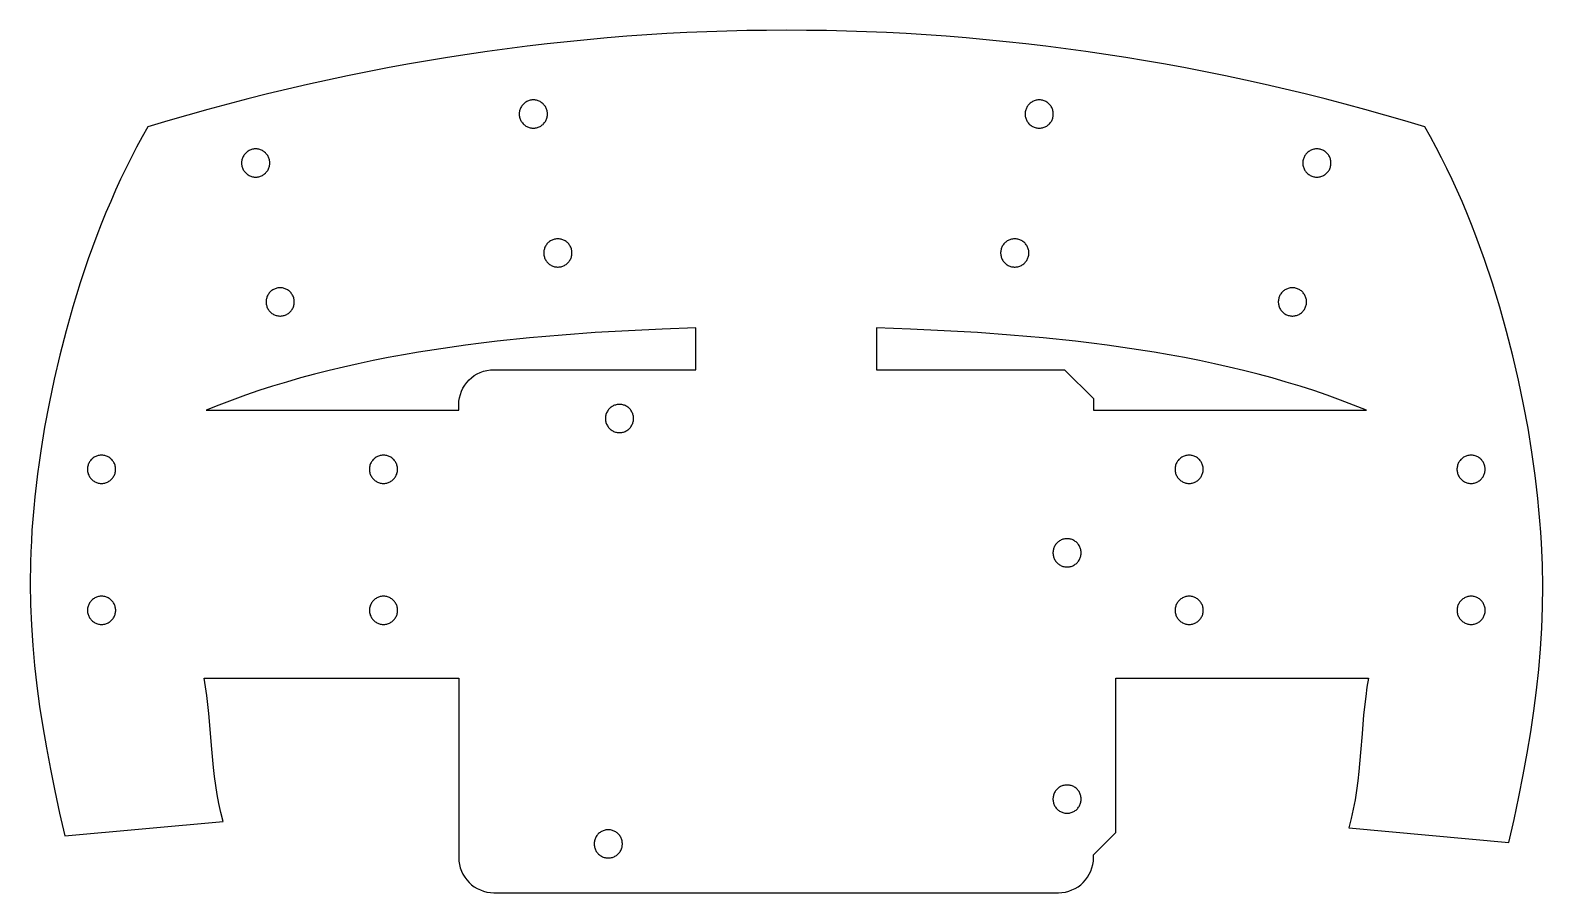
# Model space of a CAD drawing. Header units: millimetres. Extents: x 0 to 172, y 0 to 98.
import ezdxf

# ---------------------------------------------------------------- set-up
doc = ezdxf.new("R2010")
doc.units = ezdxf.units.MM

msp = doc.modelspace()

# ---------------------------------------------------------------- linework, layer by layer
at = {"layer": 'CUT'}
for points in [[(3.9228, 6.4522), (21.9122, 8.0903), (21.6491, 9.1063), (21.4219, 10.125), (21.2281, 11.1462), (21.0643, 12.1694), (20.9264, 13.1942), (20.8096, 14.2199), (20.6196, 16.2712), (20.2744, 20.3512), (20.047, 22.3671), (19.9072, 23.3667), (19.7473, 24.3601), (48.6344, 24.3601), (48.6344, 3.9886), (48.6547, 3.5894), (48.7145, 3.1968), (48.812, 2.8141), (48.9454, 2.4448), (49.1128, 2.0923), (49.3125, 1.7599), (49.5428, 1.4509), (49.8028, 1.1666), (50.0898, 0.9086), (50.4012, 0.6789), (50.734, 0.4793), (51.0855, 0.3118), (51.453, 0.1782), (51.8335, 0.0805), (52.2245, 0.0204), (52.623, 0), (116.6704, 0.0001), (116.6865, 0.0001), (117.0857, 0.0204), (117.4784, 0.0802), (117.861, 0.1777), (118.2303, 0.3111), (118.5829, 0.4785), (118.9152, 0.6782), (119.2242, 0.9085), (119.5086, 1.1685), (119.7666, 1.4555), (119.9963, 1.7668), (120.1958, 2.0997), (120.3633, 2.4512), (120.4969, 2.8186), (120.5947, 3.1992), (120.6547, 3.5902), (120.6751, 3.9887), (120.6751, 4.2996), (123.2173, 6.8417), (123.2173, 24.3601), (151.8803, 24.3601), (151.7134, 23.3216), (151.5682, 22.2766), (151.3338, 20.1688), (151.151, 18.042), (150.9838, 15.9027), (150.791, 13.7578), (150.6716, 12.6853), (150.5297, 11.6137), (150.3604, 10.5438), (150.1593, 9.4761), (149.9226, 8.411), (149.6479, 7.3489), (167.8099, 5.6951), (168.4025, 8.3174), (168.9493, 10.8799), (169.4498, 13.3864), (169.9031, 15.8428), (170.3082, 18.2566), (170.6638, 20.6368), (170.9684, 22.9931), (171.2202, 25.3359), (171.4173, 27.6759), (171.5579, 30.0233), (171.6398, 32.3883), (171.6612, 34.78), (171.6202, 37.2063), (171.515, 39.6735), (171.4379, 40.9239), (171.3443, 42.1859), (171.234, 43.4598), (171.1069, 44.7455), (170.963, 46.043), (170.8022, 47.3518), (170.4297, 50.0019), (169.9894, 52.6904), (169.4816, 55.4104), (168.9067, 58.1532), (168.2649, 60.9093), (167.5569, 63.6683), (166.7832, 66.4193), (165.9441, 69.1511), (165.0401, 71.8527), (164.0716, 74.5133), (163.5633, 75.8251), (163.0389, 77.1231), (162.4985, 78.406), (161.9421, 79.673), (161.3698, 80.9232), (160.7814, 82.1556), (160.1771, 83.3698), (159.5568, 84.565), (158.9206, 85.741), (158.2684, 86.8974), (156.0062, 87.5712), (153.7439, 88.2237), (151.4816, 88.8547), (149.2192, 89.4643), (146.9568, 90.0526), (144.6942, 90.6194), (142.4316, 91.1649), (140.1689, 91.689), (137.9062, 92.1916), (135.6434, 92.6729), (133.3805, 93.1328), (131.1175, 93.5713), (128.8545, 93.9885), (126.5914, 94.3842), (124.3282, 94.7585), (122.065, 95.1115), (119.8017, 95.443), (117.5383, 95.7532), (115.2748, 96.042), (113.0113, 96.3094), (110.7477, 96.5554), (108.4841, 96.78), (106.2203, 96.9832), (103.9565, 97.165), (101.6927, 97.3254), (99.4287, 97.4645), (97.1647, 97.5821), (94.9006, 97.6784), (92.6365, 97.7532), (90.3722, 97.8067), (88.1079, 97.8388), (85.8436, 97.8495), (83.5791, 97.8388), (81.3146, 97.8067), (79.0501, 97.7532), (76.7854, 97.6784), (74.5207, 97.5821), (72.2559, 97.4645), (69.9911, 97.3254), (67.7261, 97.165), (65.4612, 96.9832), (63.1961, 96.78), (60.931, 96.5554), (58.6657, 96.3094), (56.4005, 96.042), (54.1351, 95.7532), (51.8697, 95.443), (49.6042, 95.1115), (47.3387, 94.7585), (45.073, 94.3842), (42.8073, 93.9885), (40.5416, 93.5713), (38.2757, 93.1328), (36.0098, 92.6729), (33.7439, 92.1916), (31.4778, 91.689), (29.2117, 91.1649), (26.9455, 90.6194), (24.6792, 90.0526), (22.4129, 89.4643), (20.1465, 88.8547), (17.88, 88.2237), (15.6135, 87.5712), (13.3469, 86.8974), (12.6975, 85.7462), (12.0637, 84.5753), (11.4455, 83.3848), (10.8427, 82.1754), (10.2556, 80.9474), (9.6841, 79.7017), (9.1282, 78.4389), (8.5879, 77.1601), (8.0634, 75.8662), (7.5547, 74.5583), (6.5848, 71.9055), (5.6788, 69.2119), (4.8374, 66.4883), (4.0613, 63.7461), (3.3512, 60.9968), (2.7081, 58.2514), (2.1326, 55.5208), (1.6254, 52.8147), (1.1871, 50.1419), (0.9939, 48.8203), (0.8181, 47.5096), (0.6596, 46.2105), (0.5184, 44.9234), (0.3945, 43.6487), (0.2878, 42.3864), (0.1982, 41.1366), (0.1255, 39.8992), (0.0695, 38.6737), (0.0301, 37.4597), (0, 35.0638), (0.0332, 32.7049), (0.1275, 30.3749), (0.2803, 28.0644), (0.4893, 25.763), (0.7519, 23.4601), (1.066, 21.1447), (1.4291, 18.806), (1.8395, 16.4341), (2.2953, 14.0197), (2.795, 11.5549), (3.3378, 9.0338)], [(58.7006, 88.2925), (58.7006, 88.3973), (58.6938, 88.5018), (58.6801, 88.6057), (58.6597, 88.7084), (58.6326, 88.8096), (58.5989, 88.9088), (58.5588, 89.0056), (58.5125, 89.0995), (58.4601, 89.1902), (58.4019, 89.2773), (58.3381, 89.3605), (58.269, 89.4392), (58.195, 89.5133), (58.1162, 89.5824), (58.0331, 89.6461), (57.946, 89.7043), (57.8553, 89.7567), (57.7613, 89.803), (57.6645, 89.8431), (57.5653, 89.8768), (57.4642, 89.9039), (57.3614, 89.9244), (57.2576, 89.938), (57.153, 89.9449), (57.0483, 89.9449), (56.9437, 89.938), (56.8399, 89.9244), (56.7371, 89.9039), (56.6359, 89.8768), (56.5367, 89.8431), (56.44, 89.803), (56.346, 89.7567), (56.2553, 89.7043), (56.1682, 89.6461), (56.0851, 89.5824), (56.0063, 89.5133), (55.9322, 89.4392), (55.8632, 89.3605), (55.7994, 89.2773), (55.7412, 89.1902), (55.6888, 89.0995), (55.6425, 89.0056), (55.6024, 88.9088), (55.5687, 88.8096), (55.5416, 88.7084), (55.5212, 88.6057), (55.5075, 88.5018), (55.5006, 88.3973), (55.5006, 88.2925), (55.5075, 88.188), (55.5212, 88.0841), (55.5416, 87.9814), (55.5687, 87.8802), (55.6024, 87.781), (55.6425, 87.6842), (55.6888, 87.5902), (55.7412, 87.4995), (55.7994, 87.4124), (55.8632, 87.3293), (55.9322, 87.2505), (56.0063, 87.1765), (56.0851, 87.1074), (56.1682, 87.0436), (56.2553, 86.9854), (56.346, 86.9331), (56.44, 86.8867), (56.5367, 86.8466), (56.6359, 86.813), (56.7371, 86.7858), (56.8399, 86.7654), (56.9437, 86.7517), (57.0483, 86.7449), (57.153, 86.7449), (57.2576, 86.7517), (57.3614, 86.7654), (57.4642, 86.7858), (57.5653, 86.813), (57.6645, 86.8466), (57.7613, 86.8867), (57.8553, 86.9331), (57.946, 86.9854), (58.0331, 87.0436), (58.1162, 87.1074), (58.195, 87.1765), (58.269, 87.2505), (58.3381, 87.3293), (58.4019, 87.4124), (58.4601, 87.4995), (58.5125, 87.5902), (58.5588, 87.6842), (58.5989, 87.781), (58.6326, 87.8802), (58.6597, 87.9814), (58.6801, 88.0841), (58.6938, 88.188)], [(116.1147, 88.2925), (116.1147, 88.3973), (116.1078, 88.5018), (116.0941, 88.6057), (116.0737, 88.7084), (116.0466, 88.8096), (116.0129, 88.9088), (115.9728, 89.0056), (115.9265, 89.0995), (115.8741, 89.1902), (115.8159, 89.2773), (115.7521, 89.3605), (115.6831, 89.4392), (115.609, 89.5133), (115.5302, 89.5824), (115.4471, 89.6461), (115.36, 89.7043), (115.2693, 89.7567), (115.1753, 89.803), (115.0786, 89.8431), (114.9794, 89.8768), (114.8782, 89.9039), (114.7754, 89.9244), (114.6716, 89.938), (114.567, 89.9449), (114.4623, 89.9449), (114.3577, 89.938), (114.2539, 89.9244), (114.1511, 89.9039), (114.0499, 89.8768), (113.9507, 89.8431), (113.854, 89.803), (113.76, 89.7567), (113.6693, 89.7043), (113.5822, 89.6461), (113.4991, 89.5824), (113.4203, 89.5133), (113.3462, 89.4392), (113.2772, 89.3605), (113.2134, 89.2773), (113.1552, 89.1902), (113.1028, 89.0995), (113.0565, 89.0056), (113.0164, 88.9088), (112.9827, 88.8096), (112.9556, 88.7084), (112.9352, 88.6057), (112.9215, 88.5018), (112.9147, 88.3973), (112.9147, 88.2925), (112.9215, 88.188), (112.9352, 88.0841), (112.9556, 87.9814), (112.9827, 87.8802), (113.0164, 87.781), (113.0565, 87.6842), (113.1028, 87.5902), (113.1552, 87.4995), (113.2134, 87.4124), (113.2772, 87.3293), (113.3462, 87.2505), (113.4203, 87.1765), (113.4991, 87.1074), (113.5822, 87.0436), (113.6693, 86.9854), (113.76, 86.9331), (113.854, 86.8867), (113.9507, 86.8466), (114.0499, 86.813), (114.1511, 86.7858), (114.2539, 86.7654), (114.3577, 86.7517), (114.4623, 86.7449), (114.567, 86.7449), (114.6716, 86.7517), (114.7754, 86.7654), (114.8782, 86.7858), (114.9794, 86.813), (115.0786, 86.8466), (115.1753, 86.8867), (115.2693, 86.9331), (115.36, 86.9854), (115.4471, 87.0436), (115.5302, 87.1074), (115.609, 87.1765), (115.6831, 87.2505), (115.7521, 87.3293), (115.8159, 87.4124), (115.8741, 87.4995), (115.9265, 87.5902), (115.9728, 87.6842), (116.0129, 87.781), (116.0466, 87.8802), (116.0737, 87.9814), (116.0941, 88.0841), (116.1078, 88.188)], [(27.1868, 82.7358), (27.1868, 82.8405), (27.1799, 82.9451), (27.1663, 83.0489), (27.1458, 83.1517), (27.1187, 83.2528), (27.085, 83.352), (27.045, 83.4488), (26.9986, 83.5428), (26.9462, 83.6335), (26.888, 83.7206), (26.8243, 83.8037), (26.7552, 83.8825), (26.6811, 83.9566), (26.6024, 84.0256), (26.5193, 84.0894), (26.4322, 84.1476), (26.3414, 84.2), (26.2475, 84.2463), (26.1507, 84.2864), (26.0515, 84.3201), (25.9503, 84.3472), (25.8476, 84.3676), (25.7437, 84.3813), (25.6392, 84.3881), (25.5344, 84.3881), (25.4299, 84.3813), (25.326, 84.3676), (25.2233, 84.3472), (25.1221, 84.3201), (25.0229, 84.2864), (24.9261, 84.2463), (24.8322, 84.2), (24.7414, 84.1476), (24.6543, 84.0894), (24.5712, 84.0256), (24.4925, 83.9566), (24.4184, 83.8825), (24.3493, 83.8037), (24.2855, 83.7206), (24.2273, 83.6335), (24.175, 83.5428), (24.1286, 83.4488), (24.0885, 83.352), (24.0549, 83.2528), (24.0278, 83.1517), (24.0073, 83.0489), (23.9936, 82.9451), (23.9868, 82.8405), (23.9868, 82.7358), (23.9936, 82.6312), (24.0073, 82.5274), (24.0278, 82.4246), (24.0549, 82.3234), (24.0885, 82.2242), (24.1286, 82.1275), (24.175, 82.0335), (24.2273, 81.9428), (24.2855, 81.8557), (24.3493, 81.7726), (24.4184, 81.6938), (24.4925, 81.6197), (24.5712, 81.5507), (24.6543, 81.4869), (24.7414, 81.4287), (24.8322, 81.3763), (24.9261, 81.33), (25.0229, 81.2899), (25.1221, 81.2562), (25.2233, 81.2291), (25.326, 81.2087), (25.4299, 81.195), (25.5344, 81.1881), (25.6392, 81.1881), (25.7437, 81.195), (25.8476, 81.2087), (25.9503, 81.2291), (26.0515, 81.2562), (26.1507, 81.2899), (26.2475, 81.33), (26.3414, 81.3763), (26.4322, 81.4287), (26.5193, 81.4869), (26.6024, 81.5507), (26.6811, 81.6197), (26.7552, 81.6938), (26.8243, 81.7726), (26.888, 81.8557), (26.9462, 81.9428), (26.9986, 82.0335), (27.045, 82.1275), (27.085, 82.2242), (27.1187, 82.3234), (27.1458, 82.4246), (27.1663, 82.5274), (27.1799, 82.6312)], [(147.6285, 82.7358), (147.6285, 82.8405), (147.6217, 82.9451), (147.608, 83.0489), (147.5875, 83.1517), (147.5604, 83.2528), (147.5268, 83.352), (147.4867, 83.4488), (147.4403, 83.5428), (147.388, 83.6335), (147.3298, 83.7206), (147.266, 83.8037), (147.1969, 83.8825), (147.1228, 83.9566), (147.0441, 84.0256), (146.961, 84.0894), (146.8739, 84.1476), (146.7831, 84.2), (146.6892, 84.2463), (146.5924, 84.2864), (146.4932, 84.3201), (146.392, 84.3472), (146.2893, 84.3676), (146.1854, 84.3813), (146.0809, 84.3881), (145.9761, 84.3881), (145.8716, 84.3813), (145.7677, 84.3676), (145.665, 84.3472), (145.5638, 84.3201), (145.4646, 84.2864), (145.3678, 84.2463), (145.2739, 84.2), (145.1831, 84.1476), (145.096, 84.0894), (145.0129, 84.0256), (144.9342, 83.9566), (144.8601, 83.8825), (144.791, 83.8037), (144.7273, 83.7206), (144.6691, 83.6335), (144.6167, 83.5428), (144.5703, 83.4488), (144.5302, 83.352), (144.4966, 83.2528), (144.4695, 83.1517), (144.449, 83.0489), (144.4354, 82.9451), (144.4285, 82.8405), (144.4285, 82.7358), (144.4354, 82.6312), (144.449, 82.5274), (144.4695, 82.4246), (144.4966, 82.3234), (144.5302, 82.2242), (144.5703, 82.1275), (144.6167, 82.0335), (144.6691, 81.9428), (144.7273, 81.8557), (144.791, 81.7726), (144.8601, 81.6938), (144.9342, 81.6197), (145.0129, 81.5507), (145.096, 81.4869), (145.1831, 81.4287), (145.2739, 81.3763), (145.3678, 81.33), (145.4646, 81.2899), (145.5638, 81.2562), (145.665, 81.2291), (145.7677, 81.2087), (145.8716, 81.195), (145.9761, 81.1881), (146.0809, 81.1881), (146.1854, 81.195), (146.2893, 81.2087), (146.392, 81.2291), (146.4932, 81.2562), (146.5924, 81.2899), (146.6892, 81.33), (146.7831, 81.3763), (146.8739, 81.4287), (146.961, 81.4869), (147.0441, 81.5507), (147.1228, 81.6197), (147.1969, 81.6938), (147.266, 81.7726), (147.3298, 81.8557), (147.388, 81.9428), (147.4403, 82.0335), (147.4867, 82.1275), (147.5268, 82.2242), (147.5604, 82.3234), (147.5875, 82.4246), (147.608, 82.5274), (147.6217, 82.6312)], [(61.479, 72.5356), (61.479, 72.6403), (61.4722, 72.7449), (61.4585, 72.8487), (61.438, 72.9515), (61.4109, 73.0527), (61.3773, 73.1519), (61.3372, 73.2486), (61.2908, 73.3426), (61.2385, 73.4333), (61.1803, 73.5204), (61.1165, 73.6035), (61.0474, 73.6823), (60.9733, 73.7564), (60.8946, 73.8254), (60.8115, 73.8892), (60.7244, 73.9474), (60.6336, 73.9998), (60.5397, 74.0461), (60.4429, 74.0862), (60.3437, 74.1199), (60.2425, 74.147), (60.1398, 74.1674), (60.0359, 74.1811), (59.9314, 74.188), (59.8266, 74.188), (59.7221, 74.1811), (59.6182, 74.1674), (59.5155, 74.147), (59.4143, 74.1199), (59.3151, 74.0862), (59.2183, 74.0461), (59.1244, 73.9998), (59.0336, 73.9474), (58.9465, 73.8892), (58.8634, 73.8254), (58.7847, 73.7564), (58.7106, 73.6823), (58.6415, 73.6035), (58.5778, 73.5204), (58.5196, 73.4333), (58.4672, 73.3426), (58.4208, 73.2486), (58.3808, 73.1519), (58.3471, 73.0527), (58.32, 72.9515), (58.2995, 72.8487), (58.2859, 72.7449), (58.279, 72.6403), (58.279, 72.5356), (58.2859, 72.431), (58.2995, 72.3272), (58.32, 72.2244), (58.3471, 72.1233), (58.3808, 72.0241), (58.4208, 71.9273), (58.4672, 71.8333), (58.5196, 71.7426), (58.5778, 71.6555), (58.6415, 71.5724), (58.7106, 71.4936), (58.7847, 71.4196), (58.8634, 71.3505), (58.9465, 71.2867), (59.0336, 71.2285), (59.1244, 71.1761), (59.2183, 71.1298), (59.3151, 71.0897), (59.4143, 71.056), (59.5155, 71.0289), (59.6182, 71.0085), (59.7221, 70.9948), (59.8266, 70.988), (59.9314, 70.988), (60.0359, 70.9948), (60.1398, 71.0085), (60.2425, 71.0289), (60.3437, 71.056), (60.4429, 71.0897), (60.5397, 71.1298), (60.6336, 71.1761), (60.7244, 71.2285), (60.8115, 71.2867), (60.8946, 71.3505), (60.9733, 71.4196), (61.0474, 71.4936), (61.1165, 71.5724), (61.1803, 71.6555), (61.2385, 71.7426), (61.2908, 71.8333), (61.3372, 71.9273), (61.3773, 72.0241), (61.4109, 72.1233), (61.438, 72.2244), (61.4585, 72.3272), (61.4722, 72.431)], [(113.3363, 72.5356), (113.3363, 72.6403), (113.3294, 72.7449), (113.3158, 72.8487), (113.2953, 72.9515), (113.2682, 73.0527), (113.2345, 73.1519), (113.1944, 73.2486), (113.1481, 73.3426), (113.0957, 73.4333), (113.0375, 73.5204), (112.9738, 73.6035), (112.9047, 73.6823), (112.8306, 73.7564), (112.7519, 73.8254), (112.6687, 73.8892), (112.5816, 73.9474), (112.4909, 73.9998), (112.397, 74.0461), (112.3002, 74.0862), (112.201, 74.1199), (112.0998, 74.147), (111.9971, 74.1674), (111.8932, 74.1811), (111.7887, 74.188), (111.6839, 74.188), (111.5794, 74.1811), (111.4755, 74.1674), (111.3728, 74.147), (111.2716, 74.1199), (111.1724, 74.0862), (111.0756, 74.0461), (110.9816, 73.9998), (110.8909, 73.9474), (110.8038, 73.8892), (110.7207, 73.8254), (110.6419, 73.7564), (110.5679, 73.6823), (110.4988, 73.6035), (110.435, 73.5204), (110.3768, 73.4333), (110.3245, 73.3426), (110.2781, 73.2486), (110.238, 73.1519), (110.2044, 73.0527), (110.1772, 72.9515), (110.1568, 72.8487), (110.1431, 72.7449), (110.1363, 72.6403), (110.1363, 72.5356), (110.1431, 72.431), (110.1568, 72.3272), (110.1772, 72.2244), (110.2044, 72.1233), (110.238, 72.0241), (110.2781, 71.9273), (110.3245, 71.8333), (110.3768, 71.7426), (110.435, 71.6555), (110.4988, 71.5724), (110.5679, 71.4936), (110.6419, 71.4196), (110.7207, 71.3505), (110.8038, 71.2867), (110.8909, 71.2285), (110.9816, 71.1761), (111.0756, 71.1298), (111.1724, 71.0897), (111.2716, 71.056), (111.3728, 71.0289), (111.4755, 71.0085), (111.5794, 70.9948), (111.6839, 70.988), (111.7887, 70.988), (111.8932, 70.9948), (111.9971, 71.0085), (112.0998, 71.0289), (112.201, 71.056), (112.3002, 71.0897), (112.397, 71.1298), (112.4909, 71.1761), (112.5816, 71.2285), (112.6687, 71.2867), (112.7519, 71.3505), (112.8306, 71.4196), (112.9047, 71.4936), (112.9738, 71.5724), (113.0375, 71.6555), (113.0957, 71.7426), (113.1481, 71.8333), (113.1944, 71.9273), (113.2345, 72.0241), (113.2682, 72.1233), (113.2953, 72.2244), (113.3158, 72.3272), (113.3294, 72.431)], [(29.9652, 66.9788), (29.9652, 67.0836), (29.9583, 67.1881), (29.9446, 67.292), (29.9242, 67.3947), (29.8971, 67.4959), (29.8634, 67.5951), (29.8233, 67.6919), (29.777, 67.7859), (29.7246, 67.8766), (29.6664, 67.9637), (29.6026, 68.0468), (29.5336, 68.1256), (29.4595, 68.1996), (29.3807, 68.2687), (29.2976, 68.3325), (29.2105, 68.3907), (29.1198, 68.4431), (29.0258, 68.4894), (28.9291, 68.5295), (28.8299, 68.5631), (28.7287, 68.5903), (28.6259, 68.6107), (28.5221, 68.6244), (28.4175, 68.6312), (28.3128, 68.6312), (28.2082, 68.6244), (28.1044, 68.6107), (28.0016, 68.5903), (27.9005, 68.5631), (27.8013, 68.5295), (27.7045, 68.4894), (27.6105, 68.4431), (27.5198, 68.3907), (27.4327, 68.3325), (27.3496, 68.2687), (27.2708, 68.1996), (27.1967, 68.1256), (27.1277, 68.0468), (27.0639, 67.9637), (27.0057, 67.8766), (26.9533, 67.7859), (26.907, 67.6919), (26.8669, 67.5951), (26.8332, 67.4959), (26.8061, 67.3947), (26.7857, 67.292), (26.772, 67.1881), (26.7652, 67.0836), (26.7652, 66.9788), (26.772, 66.8743), (26.7857, 66.7704), (26.8061, 66.6677), (26.8332, 66.5665), (26.8669, 66.4673), (26.907, 66.3705), (26.9533, 66.2766), (27.0057, 66.1859), (27.0639, 66.0988), (27.1277, 66.0156), (27.1967, 65.9369), (27.2708, 65.8628), (27.3496, 65.7937), (27.4327, 65.73), (27.5198, 65.6718), (27.6105, 65.6194), (27.7045, 65.5731), (27.8013, 65.533), (27.9005, 65.4993), (28.0016, 65.4722), (28.1044, 65.4517), (28.2082, 65.4381), (28.3128, 65.4312), (28.4175, 65.4312), (28.5221, 65.4381), (28.6259, 65.4517), (28.7287, 65.4722), (28.8299, 65.4993), (28.9291, 65.533), (29.0258, 65.5731), (29.1198, 65.6194), (29.2105, 65.6718), (29.2976, 65.73), (29.3807, 65.7937), (29.4595, 65.8628), (29.5336, 65.9369), (29.6026, 66.0156), (29.6664, 66.0988), (29.7246, 66.1859), (29.777, 66.2766), (29.8233, 66.3705), (29.8634, 66.4673), (29.8971, 66.5665), (29.9242, 66.6677), (29.9446, 66.7704), (29.9583, 66.8743)], [(144.8501, 66.9788), (144.8501, 67.0836), (144.8433, 67.1881), (144.8296, 67.292), (144.8092, 67.3947), (144.7821, 67.4959), (144.7484, 67.5951), (144.7083, 67.6919), (144.662, 67.7859), (144.6096, 67.8766), (144.5514, 67.9637), (144.4876, 68.0468), (144.4185, 68.1256), (144.3445, 68.1996), (144.2657, 68.2687), (144.1826, 68.3325), (144.0955, 68.3907), (144.0048, 68.4431), (143.9108, 68.4894), (143.814, 68.5295), (143.7148, 68.5631), (143.6136, 68.5903), (143.5109, 68.6107), (143.407, 68.6244), (143.3025, 68.6312), (143.1978, 68.6312), (143.0932, 68.6244), (142.9894, 68.6107), (142.8866, 68.5903), (142.7854, 68.5631), (142.6862, 68.5295), (142.5894, 68.4894), (142.4955, 68.4431), (142.4048, 68.3907), (142.3177, 68.3325), (142.2346, 68.2687), (142.1558, 68.1996), (142.0817, 68.1256), (142.0127, 68.0468), (141.9489, 67.9637), (141.8907, 67.8766), (141.8383, 67.7859), (141.792, 67.6919), (141.7519, 67.5951), (141.7182, 67.4959), (141.6911, 67.3947), (141.6707, 67.292), (141.657, 67.1881), (141.6501, 67.0836), (141.6501, 66.9788), (141.657, 66.8743), (141.6707, 66.7704), (141.6911, 66.6677), (141.7182, 66.5665), (141.7519, 66.4673), (141.792, 66.3705), (141.8383, 66.2766), (141.8907, 66.1859), (141.9489, 66.0988), (142.0127, 66.0156), (142.0817, 65.9369), (142.1558, 65.8628), (142.2346, 65.7937), (142.3177, 65.73), (142.4048, 65.6718), (142.4955, 65.6194), (142.5894, 65.5731), (142.6862, 65.533), (142.7854, 65.4993), (142.8866, 65.4722), (142.9894, 65.4517), (143.0932, 65.4381), (143.1978, 65.4312), (143.3025, 65.4312), (143.407, 65.4381), (143.5109, 65.4517), (143.6136, 65.4722), (143.7148, 65.4993), (143.814, 65.533), (143.9108, 65.5731), (144.0048, 65.6194), (144.0955, 65.6718), (144.1826, 65.73), (144.2657, 65.7937), (144.3445, 65.8628), (144.4185, 65.9369), (144.4876, 66.0156), (144.5514, 66.0988), (144.6096, 66.1859), (144.662, 66.2766), (144.7083, 66.3705), (144.7484, 66.4673), (144.7821, 66.5665), (144.8092, 66.6677), (144.8296, 66.7704), (144.8433, 66.8743)], [(19.947, 54.7429), (48.6343, 54.743), (48.6343, 55.3547), (48.6548, 55.7532), (48.7148, 56.1442), (48.8126, 56.5248), (48.9461, 56.8922), (49.1137, 57.2437), (49.3132, 57.5765), (49.5429, 57.8879), (49.8009, 58.1749), (50.0852, 58.4349), (50.3943, 58.6652), (50.7266, 58.8649), (51.0791, 59.0323), (51.4484, 59.1657), (51.8311, 59.2632), (52.2238, 59.323), (52.623, 59.3433), (75.5533, 59.3433), (75.5533, 64.0708), (71.7179, 63.9403), (67.9053, 63.7651), (64.1216, 63.5425), (60.3725, 63.2696), (56.664, 62.9431), (53.0017, 62.5593), (51.1895, 62.3447), (49.3909, 62.1144), (47.6064, 61.8678), (45.8368, 61.6044), (44.0825, 61.3237), (42.3443, 61.0253), (40.6225, 60.7087), (38.9179, 60.3733), (37.2308, 60.0187), (35.5618, 59.6445), (33.9113, 59.2503), (32.2797, 58.8356), (30.6675, 58.4), (29.0749, 57.9433), (27.5023, 57.465), (25.95, 56.965), (24.4181, 56.4429), (22.9069, 55.8987), (21.4165, 55.332)], [(96.062, 59.3433), (117.3925, 59.3433), (120.6751, 56.0607), (120.6751, 54.743), (122.981, 54.743), (151.6683, 54.7429), (150.2003, 55.3321), (148.7112, 55.8987), (147.2012, 56.443), (145.6704, 56.9651), (144.119, 57.4652), (142.5472, 57.9435), (140.9553, 58.4002), (139.3435, 58.8358), (137.7124, 59.2505), (136.0622, 59.6448), (134.3933, 60.0189), (132.7063, 60.3735), (131.0017, 60.7089), (129.2798, 61.0255), (127.5414, 61.3239), (125.7869, 61.6046), (124.0169, 61.868), (122.232, 62.1146), (120.4329, 62.3449), (118.6203, 62.5595), (114.9568, 62.9433), (111.2472, 63.2698), (107.4969, 63.5427), (103.712, 63.7652), (99.8983, 63.9404), (96.062, 64.0709)], [(68.4751, 53.7504), (68.4751, 53.8552), (68.4683, 53.9597), (68.4546, 54.0636), (68.4342, 54.1663), (68.407, 54.2675), (68.3734, 54.3667), (68.3333, 54.4635), (68.2869, 54.5574), (68.2346, 54.6481), (68.1764, 54.7352), (68.1126, 54.8184), (68.0435, 54.8971), (67.9695, 54.9712), (67.8907, 55.0403), (67.8076, 55.104), (67.7205, 55.1622), (67.6298, 55.2146), (67.5358, 55.2609), (67.439, 55.301), (67.3398, 55.3347), (67.2386, 55.3618), (67.1359, 55.3823), (67.032, 55.3959), (66.9275, 55.4028), (66.8227, 55.4028), (66.7182, 55.3959), (66.6143, 55.3823), (66.5116, 55.3618), (66.4104, 55.3347), (66.3112, 55.301), (66.2144, 55.2609), (66.1205, 55.2146), (66.0298, 55.1622), (65.9427, 55.104), (65.8595, 55.0403), (65.7808, 54.9712), (65.7067, 54.8971), (65.6376, 54.8184), (65.5739, 54.7352), (65.5157, 54.6481), (65.4633, 54.5574), (65.417, 54.4635), (65.3769, 54.3667), (65.3432, 54.2675), (65.3161, 54.1663), (65.2956, 54.0636), (65.282, 53.9597), (65.2751, 53.8552), (65.2751, 53.7504), (65.282, 53.6459), (65.2956, 53.542), (65.3161, 53.4393), (65.3432, 53.3381), (65.3769, 53.2389), (65.417, 53.1421), (65.4633, 53.0481), (65.5157, 52.9574), (65.5739, 52.8703), (65.6376, 52.7872), (65.7067, 52.7084), (65.7808, 52.6344), (65.8595, 52.5653), (65.9427, 52.5015), (66.0298, 52.4433), (66.1205, 52.391), (66.2144, 52.3446), (66.3112, 52.3045), (66.4104, 52.2709), (66.5116, 52.2437), (66.6143, 52.2233), (66.7182, 52.2096), (66.8227, 52.2028), (66.9275, 52.2028), (67.032, 52.2096), (67.1359, 52.2233), (67.2386, 52.2437), (67.3398, 52.2709), (67.439, 52.3045), (67.5358, 52.3446), (67.6298, 52.391), (67.7205, 52.4433), (67.8076, 52.5015), (67.8907, 52.5653), (67.9695, 52.6344), (68.0435, 52.7084), (68.1126, 52.7872), (68.1764, 52.8703), (68.2346, 52.9574), (68.2869, 53.0481), (68.3333, 53.1421), (68.3734, 53.2389), (68.407, 53.3381), (68.4342, 53.4393), (68.4546, 53.542), (68.4683, 53.6459)], [(9.6888, 47.9874), (9.6888, 48.0922), (9.682, 48.1967), (9.6683, 48.3006), (9.6479, 48.4033), (9.6207, 48.5045), (9.5871, 48.6037), (9.547, 48.7005), (9.5006, 48.7945), (9.4483, 48.8852), (9.3901, 48.9723), (9.3263, 49.0554), (9.2572, 49.1342), (9.1832, 49.2082), (9.1044, 49.2773), (9.0213, 49.3411), (8.9342, 49.3993), (8.8435, 49.4517), (8.7495, 49.498), (8.6527, 49.5381), (8.5535, 49.5717), (8.4523, 49.5989), (8.3496, 49.6193), (8.2457, 49.633), (8.1412, 49.6398), (8.0364, 49.6398), (7.9319, 49.633), (7.828, 49.6193), (7.7253, 49.5989), (7.6241, 49.5717), (7.5249, 49.5381), (7.4281, 49.498), (7.3342, 49.4517), (7.2435, 49.3993), (7.1564, 49.3411), (7.0732, 49.2773), (6.9945, 49.2082), (6.9204, 49.1342), (6.8513, 49.0554), (6.7876, 48.9723), (6.7294, 48.8852), (6.677, 48.7945), (6.6307, 48.7005), (6.5906, 48.6037), (6.5569, 48.5045), (6.5298, 48.4033), (6.5093, 48.3006), (6.4957, 48.1967), (6.4888, 48.0922), (6.4888, 47.9874), (6.4957, 47.8829), (6.5093, 47.779), (6.5298, 47.6763), (6.5569, 47.5751), (6.5906, 47.4759), (6.6307, 47.3791), (6.677, 47.2852), (6.7294, 47.1945), (6.7876, 47.1074), (6.8513, 47.0242), (6.9204, 46.9455), (6.9945, 46.8714), (7.0732, 46.8023), (7.1564, 46.7386), (7.2435, 46.6804), (7.3342, 46.628), (7.4281, 46.5817), (7.5249, 46.5416), (7.6241, 46.5079), (7.7253, 46.4808), (7.828, 46.4603), (7.9319, 46.4467), (8.0364, 46.4398), (8.1412, 46.4398), (8.2457, 46.4467), (8.3496, 46.4603), (8.4523, 46.4808), (8.5535, 46.5079), (8.6527, 46.5416), (8.7495, 46.5817), (8.8435, 46.628), (8.9342, 46.6804), (9.0213, 46.7386), (9.1044, 46.8023), (9.1832, 46.8714), (9.2572, 46.9455), (9.3263, 47.0242), (9.3901, 47.1074), (9.4483, 47.1945), (9.5006, 47.2852), (9.547, 47.3791), (9.5871, 47.4759), (9.6207, 47.5751), (9.6479, 47.6763), (9.6683, 47.779), (9.682, 47.8829)], [(41.6887, 47.9875), (41.6887, 48.0922), (41.6819, 48.1967), (41.6682, 48.3006), (41.6478, 48.4033), (41.6207, 48.5045), (41.587, 48.6037), (41.5469, 48.7005), (41.5006, 48.7945), (41.4482, 48.8852), (41.39, 48.9723), (41.3262, 49.0554), (41.2572, 49.1342), (41.1831, 49.2082), (41.1043, 49.2773), (41.0212, 49.3411), (40.9341, 49.3993), (40.8434, 49.4517), (40.7494, 49.498), (40.6527, 49.5381), (40.5535, 49.5718), (40.4523, 49.5989), (40.3495, 49.6193), (40.2457, 49.633), (40.1411, 49.6398), (40.0364, 49.6398), (39.9318, 49.633), (39.828, 49.6193), (39.7252, 49.5989), (39.624, 49.5718), (39.5248, 49.5381), (39.4281, 49.498), (39.3341, 49.4517), (39.2434, 49.3993), (39.1563, 49.3411), (39.0732, 49.2773), (38.9944, 49.2082), (38.9203, 49.1342), (38.8513, 49.0554), (38.7875, 48.9723), (38.7293, 48.8852), (38.6769, 48.7945), (38.6306, 48.7005), (38.5905, 48.6037), (38.5568, 48.5045), (38.5297, 48.4033), (38.5093, 48.3006), (38.4956, 48.1967), (38.4887, 48.0922), (38.4887, 47.9875), (38.4956, 47.8829), (38.5093, 47.7791), (38.5297, 47.6763), (38.5568, 47.5751), (38.5905, 47.4759), (38.6306, 47.3791), (38.6769, 47.2852), (38.7293, 47.1945), (38.7875, 47.1074), (38.8513, 47.0243), (38.9203, 46.9455), (38.9944, 46.8714), (39.0732, 46.8024), (39.1563, 46.7386), (39.2434, 46.6804), (39.3341, 46.628), (39.4281, 46.5817), (39.5248, 46.5416), (39.624, 46.5079), (39.7252, 46.4808), (39.828, 46.4604), (39.9318, 46.4467), (40.0364, 46.4398), (40.1411, 46.4398), (40.2457, 46.4467), (40.3495, 46.4604), (40.4523, 46.4808), (40.5535, 46.5079), (40.6527, 46.5416), (40.7494, 46.5817), (40.8434, 46.628), (40.9341, 46.6804), (41.0212, 46.7386), (41.1043, 46.8024), (41.1831, 46.8714), (41.2572, 46.9455), (41.3262, 47.0243), (41.39, 47.1074), (41.4482, 47.1945), (41.5006, 47.2852), (41.5469, 47.3791), (41.587, 47.4759), (41.6207, 47.5751), (41.6478, 47.6763), (41.6682, 47.7791), (41.6819, 47.8829)], [(133.1265, 47.9875), (133.1265, 48.0922), (133.1197, 48.1967), (133.106, 48.3006), (133.0856, 48.4033), (133.0585, 48.5045), (133.0248, 48.6037), (132.9847, 48.7005), (132.9384, 48.7945), (132.886, 48.8852), (132.8278, 48.9723), (132.764, 49.0554), (132.695, 49.1342), (132.6209, 49.2082), (132.5421, 49.2773), (132.459, 49.3411), (132.3719, 49.3993), (132.2812, 49.4517), (132.1872, 49.498), (132.0904, 49.5381), (131.9912, 49.5718), (131.8901, 49.5989), (131.7873, 49.6193), (131.6835, 49.633), (131.5789, 49.6398), (131.4742, 49.6398), (131.3696, 49.633), (131.2658, 49.6193), (131.163, 49.5989), (131.0618, 49.5718), (130.9626, 49.5381), (130.8659, 49.498), (130.7719, 49.4517), (130.6812, 49.3993), (130.5941, 49.3411), (130.511, 49.2773), (130.4322, 49.2082), (130.3581, 49.1342), (130.2891, 49.0554), (130.2253, 48.9723), (130.1671, 48.8852), (130.1147, 48.7945), (130.0684, 48.7005), (130.0283, 48.6037), (129.9946, 48.5045), (129.9675, 48.4033), (129.9471, 48.3006), (129.9334, 48.1967), (129.9265, 48.0922), (129.9265, 47.9875), (129.9334, 47.8829), (129.9471, 47.7791), (129.9675, 47.6763), (129.9946, 47.5751), (130.0283, 47.4759), (130.0684, 47.3791), (130.1147, 47.2852), (130.1671, 47.1945), (130.2253, 47.1074), (130.2891, 47.0243), (130.3581, 46.9455), (130.4322, 46.8714), (130.511, 46.8024), (130.5941, 46.7386), (130.6812, 46.6804), (130.7719, 46.628), (130.8659, 46.5817), (130.9626, 46.5416), (131.0618, 46.5079), (131.163, 46.4808), (131.2658, 46.4604), (131.3696, 46.4467), (131.4742, 46.4398), (131.5789, 46.4398), (131.6835, 46.4467), (131.7873, 46.4604), (131.8901, 46.4808), (131.9912, 46.5079), (132.0904, 46.5416), (132.1872, 46.5817), (132.2812, 46.628), (132.3719, 46.6804), (132.459, 46.7386), (132.5421, 46.8024), (132.6209, 46.8714), (132.695, 46.9455), (132.764, 47.0243), (132.8278, 47.1074), (132.886, 47.1945), (132.9384, 47.2852), (132.9847, 47.3791), (133.0248, 47.4759), (133.0585, 47.5751), (133.0856, 47.6763), (133.106, 47.7791), (133.1197, 47.8829)], [(165.1265, 47.9874), (165.1265, 48.0922), (165.1196, 48.1967), (165.106, 48.3006), (165.0855, 48.4033), (165.0584, 48.5045), (165.0247, 48.6037), (164.9846, 48.7005), (164.9383, 48.7945), (164.8859, 48.8852), (164.8277, 48.9723), (164.764, 49.0554), (164.6949, 49.1342), (164.6208, 49.2082), (164.5421, 49.2773), (164.4589, 49.3411), (164.3718, 49.3993), (164.2811, 49.4517), (164.1872, 49.498), (164.0904, 49.5381), (163.9912, 49.5717), (163.89, 49.5989), (163.7873, 49.6193), (163.6834, 49.633), (163.5789, 49.6398), (163.4741, 49.6398), (163.3696, 49.633), (163.2657, 49.6193), (163.163, 49.5989), (163.0618, 49.5717), (162.9626, 49.5381), (162.8658, 49.498), (162.7718, 49.4517), (162.6811, 49.3993), (162.594, 49.3411), (162.5109, 49.2773), (162.4321, 49.2082), (162.3581, 49.1342), (162.289, 49.0554), (162.2252, 48.9723), (162.167, 48.8852), (162.1147, 48.7945), (162.0683, 48.7005), (162.0282, 48.6037), (161.9946, 48.5045), (161.9674, 48.4033), (161.947, 48.3006), (161.9333, 48.1967), (161.9265, 48.0922), (161.9265, 47.9874), (161.9333, 47.8829), (161.947, 47.779), (161.9674, 47.6763), (161.9946, 47.5751), (162.0282, 47.4759), (162.0683, 47.3791), (162.1147, 47.2852), (162.167, 47.1945), (162.2252, 47.1074), (162.289, 47.0242), (162.3581, 46.9455), (162.4321, 46.8714), (162.5109, 46.8023), (162.594, 46.7386), (162.6811, 46.6804), (162.7718, 46.628), (162.8658, 46.5817), (162.9626, 46.5416), (163.0618, 46.5079), (163.163, 46.4808), (163.2657, 46.4603), (163.3696, 46.4467), (163.4741, 46.4398), (163.5789, 46.4398), (163.6834, 46.4467), (163.7873, 46.4603), (163.89, 46.4808), (163.9912, 46.5079), (164.0904, 46.5416), (164.1872, 46.5817), (164.2811, 46.628), (164.3718, 46.6804), (164.4589, 46.7386), (164.5421, 46.8023), (164.6208, 46.8714), (164.6949, 46.9455), (164.764, 47.0242), (164.8277, 47.1074), (164.8859, 47.1945), (164.9383, 47.2852), (164.9846, 47.3791), (165.0247, 47.4759), (165.0584, 47.5751), (165.0855, 47.6763), (165.106, 47.779), (165.1196, 47.8829)], [(119.2751, 38.5104), (119.2751, 38.6152), (119.2683, 38.7197), (119.2546, 38.8236), (119.2342, 38.9263), (119.207, 39.0275), (119.1734, 39.1267), (119.1333, 39.2235), (119.087, 39.3174), (119.0346, 39.4081), (118.9764, 39.4952), (118.9126, 39.5784), (118.8435, 39.6571), (118.7695, 39.7312), (118.6907, 39.8003), (118.6076, 39.864), (118.5205, 39.9222), (118.4298, 39.9746), (118.3358, 40.0209), (118.239, 40.061), (118.1398, 40.0947), (118.0386, 40.1218), (117.9359, 40.1423), (117.832, 40.1559), (117.7275, 40.1628), (117.6227, 40.1628), (117.5182, 40.1559), (117.4143, 40.1423), (117.3116, 40.1218), (117.2104, 40.0947), (117.1112, 40.061), (117.0144, 40.0209), (116.9205, 39.9746), (116.8298, 39.9222), (116.7427, 39.864), (116.6595, 39.8003), (116.5808, 39.7312), (116.5067, 39.6571), (116.4376, 39.5784), (116.3739, 39.4952), (116.3157, 39.4081), (116.2633, 39.3174), (116.217, 39.2235), (116.1769, 39.1267), (116.1432, 39.0275), (116.1161, 38.9263), (116.0956, 38.8236), (116.082, 38.7197), (116.0751, 38.6152), (116.0751, 38.5104), (116.082, 38.4059), (116.0956, 38.302), (116.1161, 38.1993), (116.1432, 38.0981), (116.1769, 37.9989), (116.217, 37.9021), (116.2633, 37.8081), (116.3157, 37.7174), (116.3739, 37.6303), (116.4376, 37.5472), (116.5067, 37.4684), (116.5808, 37.3944), (116.6595, 37.3253), (116.7427, 37.2615), (116.8298, 37.2033), (116.9205, 37.151), (117.0144, 37.1046), (117.1112, 37.0645), (117.2104, 37.0309), (117.3116, 37.0037), (117.4143, 36.9833), (117.5182, 36.9696), (117.6227, 36.9628), (117.7275, 36.9628), (117.832, 36.9696), (117.9359, 36.9833), (118.0386, 37.0037), (118.1398, 37.0309), (118.239, 37.0645), (118.3358, 37.1046), (118.4298, 37.151), (118.5205, 37.2033), (118.6076, 37.2615), (118.6907, 37.3253), (118.7695, 37.3944), (118.8435, 37.4684), (118.9126, 37.5472), (118.9764, 37.6303), (119.0346, 37.7174), (119.087, 37.8081), (119.1333, 37.9021), (119.1734, 37.9989), (119.207, 38.0981), (119.2342, 38.1993), (119.2546, 38.302), (119.2683, 38.4059)], [(9.696, 31.9875), (9.696, 32.0923), (9.6891, 32.1968), (9.6754, 32.3007), (9.655, 32.4034), (9.6279, 32.5046), (9.5942, 32.6038), (9.5541, 32.7006), (9.5078, 32.7946), (9.4554, 32.8853), (9.3972, 32.9724), (9.3334, 33.0555), (9.2644, 33.1343), (9.1903, 33.2083), (9.1115, 33.2774), (9.0284, 33.3412), (8.9413, 33.3994), (8.8506, 33.4518), (8.7566, 33.4981), (8.6599, 33.5382), (8.5607, 33.5718), (8.4595, 33.599), (8.3567, 33.6194), (8.2529, 33.6331), (8.1483, 33.6399), (8.0436, 33.6399), (7.939, 33.6331), (7.8352, 33.6194), (7.7324, 33.599), (7.6313, 33.5718), (7.5321, 33.5382), (7.4353, 33.4981), (7.3413, 33.4518), (7.2506, 33.3994), (7.1635, 33.3412), (7.0804, 33.2774), (7.0016, 33.2083), (6.9275, 33.1343), (6.8585, 33.0555), (6.7947, 32.9724), (6.7365, 32.8853), (6.6841, 32.7946), (6.6378, 32.7006), (6.5977, 32.6038), (6.564, 32.5046), (6.5369, 32.4034), (6.5165, 32.3007), (6.5028, 32.1968), (6.496, 32.0923), (6.496, 31.9875), (6.5028, 31.883), (6.5165, 31.7791), (6.5369, 31.6764), (6.564, 31.5752), (6.5977, 31.476), (6.6378, 31.3792), (6.6841, 31.2853), (6.7365, 31.1946), (6.7947, 31.1075), (6.8585, 31.0243), (6.9275, 30.9456), (7.0016, 30.8715), (7.0804, 30.8024), (7.1635, 30.7387), (7.2506, 30.6805), (7.3413, 30.6281), (7.4353, 30.5818), (7.5321, 30.5417), (7.6313, 30.508), (7.7324, 30.4809), (7.8352, 30.4604), (7.939, 30.4468), (8.0436, 30.4399), (8.1483, 30.4399), (8.2529, 30.4468), (8.3567, 30.4604), (8.4595, 30.4809), (8.5607, 30.508), (8.6599, 30.5417), (8.7566, 30.5818), (8.8506, 30.6281), (8.9413, 30.6805), (9.0284, 30.7387), (9.1115, 30.8024), (9.1903, 30.8715), (9.2644, 30.9456), (9.3334, 31.0243), (9.3972, 31.1075), (9.4554, 31.1946), (9.5078, 31.2853), (9.5541, 31.3792), (9.5942, 31.476), (9.6279, 31.5752), (9.655, 31.6764), (9.6754, 31.7791), (9.6891, 31.883)], [(41.696, 31.9875), (41.696, 32.0923), (41.6891, 32.1968), (41.6754, 32.3007), (41.655, 32.4034), (41.6279, 32.5046), (41.5942, 32.6038), (41.5541, 32.7006), (41.5078, 32.7946), (41.4554, 32.8853), (41.3972, 32.9724), (41.3334, 33.0555), (41.2644, 33.1343), (41.1903, 33.2083), (41.1115, 33.2774), (41.0284, 33.3412), (40.9413, 33.3994), (40.8506, 33.4518), (40.7566, 33.4981), (40.6599, 33.5382), (40.5607, 33.5718), (40.4595, 33.599), (40.3567, 33.6194), (40.2529, 33.6331), (40.1483, 33.6399), (40.0436, 33.6399), (39.939, 33.6331), (39.8352, 33.6194), (39.7324, 33.599), (39.6313, 33.5718), (39.5321, 33.5382), (39.4353, 33.4981), (39.3413, 33.4518), (39.2506, 33.3994), (39.1635, 33.3412), (39.0804, 33.2774), (39.0016, 33.2083), (38.9275, 33.1343), (38.8585, 33.0555), (38.7947, 32.9724), (38.7365, 32.8853), (38.6841, 32.7946), (38.6378, 32.7006), (38.5977, 32.6038), (38.564, 32.5046), (38.5369, 32.4034), (38.5165, 32.3007), (38.5028, 32.1968), (38.496, 32.0923), (38.496, 31.9875), (38.5028, 31.883), (38.5165, 31.7791), (38.5369, 31.6764), (38.564, 31.5752), (38.5977, 31.476), (38.6378, 31.3792), (38.6841, 31.2853), (38.7365, 31.1946), (38.7947, 31.1075), (38.8585, 31.0243), (38.9275, 30.9456), (39.0016, 30.8715), (39.0804, 30.8024), (39.1635, 30.7387), (39.2506, 30.6805), (39.3413, 30.6281), (39.4353, 30.5818), (39.5321, 30.5417), (39.6313, 30.508), (39.7324, 30.4809), (39.8352, 30.4604), (39.939, 30.4468), (40.0436, 30.4399), (40.1483, 30.4399), (40.2529, 30.4468), (40.3567, 30.4604), (40.4595, 30.4809), (40.5607, 30.508), (40.6599, 30.5417), (40.7566, 30.5818), (40.8506, 30.6281), (40.9413, 30.6805), (41.0284, 30.7387), (41.1115, 30.8024), (41.1903, 30.8715), (41.2644, 30.9456), (41.3334, 31.0243), (41.3972, 31.1075), (41.4554, 31.1946), (41.5078, 31.2853), (41.5541, 31.3792), (41.5942, 31.476), (41.6279, 31.5752), (41.655, 31.6764), (41.6754, 31.7791), (41.6891, 31.883)], [(133.1316, 31.9875), (133.1316, 32.0923), (133.1248, 32.1968), (133.1111, 32.3007), (133.0907, 32.4034), (133.0636, 32.5046), (133.0299, 32.6038), (132.9898, 32.7006), (132.9435, 32.7946), (132.8911, 32.8853), (132.8329, 32.9724), (132.7691, 33.0555), (132.7001, 33.1343), (132.626, 33.2083), (132.5472, 33.2774), (132.4641, 33.3412), (132.377, 33.3994), (132.2863, 33.4518), (132.1923, 33.4981), (132.0955, 33.5382), (131.9963, 33.5718), (131.8952, 33.599), (131.7924, 33.6194), (131.6886, 33.6331), (131.584, 33.6399), (131.4793, 33.6399), (131.3747, 33.6331), (131.2709, 33.6194), (131.1681, 33.599), (131.0669, 33.5718), (130.9677, 33.5382), (130.871, 33.4981), (130.777, 33.4518), (130.6863, 33.3994), (130.5992, 33.3412), (130.5161, 33.2774), (130.4373, 33.2083), (130.3632, 33.1343), (130.2942, 33.0555), (130.2304, 32.9724), (130.1722, 32.8853), (130.1198, 32.7946), (130.0735, 32.7006), (130.0334, 32.6038), (129.9997, 32.5046), (129.9726, 32.4034), (129.9522, 32.3007), (129.9385, 32.1968), (129.9316, 32.0923), (129.9316, 31.9875), (129.9385, 31.883), (129.9522, 31.7791), (129.9726, 31.6764), (129.9997, 31.5752), (130.0334, 31.476), (130.0735, 31.3792), (130.1198, 31.2853), (130.1722, 31.1946), (130.2304, 31.1075), (130.2942, 31.0243), (130.3632, 30.9456), (130.4373, 30.8715), (130.5161, 30.8024), (130.5992, 30.7387), (130.6863, 30.6805), (130.777, 30.6281), (130.871, 30.5818), (130.9677, 30.5417), (131.0669, 30.508), (131.1681, 30.4809), (131.2709, 30.4604), (131.3747, 30.4468), (131.4793, 30.4399), (131.584, 30.4399), (131.6886, 30.4468), (131.7924, 30.4604), (131.8952, 30.4809), (131.9963, 30.508), (132.0955, 30.5417), (132.1923, 30.5818), (132.2863, 30.6281), (132.377, 30.6805), (132.4641, 30.7387), (132.5472, 30.8024), (132.626, 30.8715), (132.7001, 30.9456), (132.7691, 31.0243), (132.8329, 31.1075), (132.8911, 31.1946), (132.9435, 31.2853), (132.9898, 31.3792), (133.0299, 31.476), (133.0636, 31.5752), (133.0907, 31.6764), (133.1111, 31.7791), (133.1248, 31.883)], [(165.1316, 31.9875), (165.1316, 32.0923), (165.1248, 32.1968), (165.1111, 32.3007), (165.0907, 32.4034), (165.0636, 32.5046), (165.0299, 32.6038), (164.9898, 32.7006), (164.9435, 32.7946), (164.8911, 32.8853), (164.8329, 32.9724), (164.7691, 33.0555), (164.7001, 33.1343), (164.626, 33.2083), (164.5472, 33.2774), (164.4641, 33.3412), (164.377, 33.3994), (164.2863, 33.4518), (164.1923, 33.4981), (164.0955, 33.5382), (163.9963, 33.5718), (163.8952, 33.599), (163.7924, 33.6194), (163.6886, 33.6331), (163.584, 33.6399), (163.4793, 33.6399), (163.3747, 33.6331), (163.2709, 33.6194), (163.1681, 33.599), (163.0669, 33.5718), (162.9677, 33.5382), (162.871, 33.4981), (162.777, 33.4518), (162.6863, 33.3994), (162.5992, 33.3412), (162.5161, 33.2774), (162.4373, 33.2083), (162.3632, 33.1343), (162.2942, 33.0555), (162.2304, 32.9724), (162.1722, 32.8853), (162.1198, 32.7946), (162.0735, 32.7006), (162.0334, 32.6038), (161.9997, 32.5046), (161.9726, 32.4034), (161.9522, 32.3007), (161.9385, 32.1968), (161.9316, 32.0923), (161.9316, 31.9875), (161.9385, 31.883), (161.9522, 31.7791), (161.9726, 31.6764), (161.9997, 31.5752), (162.0334, 31.476), (162.0735, 31.3792), (162.1198, 31.2853), (162.1722, 31.1946), (162.2304, 31.1075), (162.2942, 31.0243), (162.3632, 30.9456), (162.4373, 30.8715), (162.5161, 30.8024), (162.5992, 30.7387), (162.6863, 30.6805), (162.777, 30.6281), (162.871, 30.5818), (162.9677, 30.5417), (163.0669, 30.508), (163.1681, 30.4809), (163.2709, 30.4604), (163.3747, 30.4468), (163.4793, 30.4399), (163.584, 30.4399), (163.6886, 30.4468), (163.7924, 30.4604), (163.8952, 30.4809), (163.9963, 30.508), (164.0955, 30.5417), (164.1923, 30.5818), (164.2863, 30.6281), (164.377, 30.6805), (164.4641, 30.7387), (164.5472, 30.8024), (164.626, 30.8715), (164.7001, 30.9456), (164.7691, 31.0243), (164.8329, 31.1075), (164.8911, 31.1946), (164.9435, 31.2853), (164.9898, 31.3792), (165.0299, 31.476), (165.0636, 31.5752), (165.0907, 31.6764), (165.1111, 31.7791), (165.1248, 31.883)], [(119.2751, 10.5704), (119.2751, 10.6752), (119.2683, 10.7797), (119.2546, 10.8836), (119.2342, 10.9863), (119.207, 11.0875), (119.1734, 11.1867), (119.1333, 11.2835), (119.087, 11.3774), (119.0346, 11.4681), (118.9764, 11.5552), (118.9126, 11.6384), (118.8435, 11.7171), (118.7695, 11.7912), (118.6907, 11.8603), (118.6076, 11.924), (118.5205, 11.9822), (118.4298, 12.0346), (118.3358, 12.0809), (118.239, 12.121), (118.1398, 12.1547), (118.0386, 12.1818), (117.9359, 12.2023), (117.832, 12.2159), (117.7275, 12.2228), (117.6227, 12.2228), (117.5182, 12.2159), (117.4143, 12.2023), (117.3116, 12.1818), (117.2104, 12.1547), (117.1112, 12.121), (117.0144, 12.0809), (116.9205, 12.0346), (116.8298, 11.9822), (116.7427, 11.924), (116.6595, 11.8603), (116.5808, 11.7912), (116.5067, 11.7171), (116.4376, 11.6384), (116.3739, 11.5552), (116.3157, 11.4681), (116.2633, 11.3774), (116.217, 11.2835), (116.1769, 11.1867), (116.1432, 11.0875), (116.1161, 10.9863), (116.0956, 10.8836), (116.082, 10.7797), (116.0751, 10.6752), (116.0751, 10.5704), (116.082, 10.4659), (116.0956, 10.362), (116.1161, 10.2593), (116.1432, 10.1581), (116.1769, 10.0589), (116.217, 9.9621), (116.2633, 9.8681), (116.3157, 9.7774), (116.3739, 9.6903), (116.4376, 9.6072), (116.5067, 9.5284), (116.5808, 9.4544), (116.6595, 9.3853), (116.7427, 9.3215), (116.8298, 9.2633), (116.9205, 9.211), (117.0144, 9.1646), (117.1112, 9.1245), (117.2104, 9.0909), (117.3116, 9.0637), (117.4143, 9.0433), (117.5182, 9.0296), (117.6227, 9.0228), (117.7275, 9.0228), (117.832, 9.0296), (117.9359, 9.0433), (118.0386, 9.0637), (118.1398, 9.0909), (118.239, 9.1245), (118.3358, 9.1646), (118.4298, 9.211), (118.5205, 9.2633), (118.6076, 9.3215), (118.6907, 9.3853), (118.7695, 9.4544), (118.8435, 9.5284), (118.9126, 9.6072), (118.9764, 9.6903), (119.0346, 9.7774), (119.087, 9.8681), (119.1333, 9.9621), (119.1734, 10.0589), (119.207, 10.1581), (119.2342, 10.2593), (119.2546, 10.362), (119.2683, 10.4659)], [(67.2051, 5.4904), (67.2051, 5.5952), (67.1983, 5.6997), (67.1846, 5.8036), (67.1642, 5.9063), (67.137, 6.0075), (67.1034, 6.1067), (67.0633, 6.2035), (67.0169, 6.2974), (66.9646, 6.3881), (66.9064, 6.4752), (66.8426, 6.5584), (66.7735, 6.6371), (66.6995, 6.7112), (66.6207, 6.7803), (66.5376, 6.844), (66.4505, 6.9022), (66.3598, 6.9546), (66.2658, 7.0009), (66.169, 7.041), (66.0698, 7.0747), (65.9686, 7.1018), (65.8659, 7.1223), (65.762, 7.1359), (65.6575, 7.1428), (65.5527, 7.1428), (65.4482, 7.1359), (65.3443, 7.1223), (65.2416, 7.1018), (65.1404, 7.0747), (65.0412, 7.041), (64.9444, 7.0009), (64.8505, 6.9546), (64.7598, 6.9022), (64.6727, 6.844), (64.5895, 6.7803), (64.5108, 6.7112), (64.4367, 6.6371), (64.3676, 6.5584), (64.3039, 6.4752), (64.2457, 6.3881), (64.1933, 6.2974), (64.147, 6.2035), (64.1069, 6.1067), (64.0732, 6.0075), (64.0461, 5.9063), (64.0256, 5.8036), (64.012, 5.6997), (64.0051, 5.5952), (64.0051, 5.4904), (64.012, 5.3859), (64.0256, 5.282), (64.0461, 5.1793), (64.0732, 5.0781), (64.1069, 4.9789), (64.147, 4.8821), (64.1933, 4.7881), (64.2457, 4.6974), (64.3039, 4.6103), (64.3676, 4.5272), (64.4367, 4.4484), (64.5108, 4.3744), (64.5895, 4.3053), (64.6727, 4.2415), (64.7598, 4.1833), (64.8505, 4.131), (64.9444, 4.0846), (65.0412, 4.0445), (65.1404, 4.0109), (65.2416, 3.9837), (65.3443, 3.9633), (65.4482, 3.9496), (65.5527, 3.9428), (65.6575, 3.9428), (65.762, 3.9496), (65.8659, 3.9633), (65.9686, 3.9837), (66.0698, 4.0109), (66.169, 4.0445), (66.2658, 4.0846), (66.3598, 4.131), (66.4505, 4.1833), (66.5376, 4.2415), (66.6207, 4.3053), (66.6995, 4.3744), (66.7735, 4.4484), (66.8426, 4.5272), (66.9064, 4.6103), (66.9646, 4.6974), (67.0169, 4.7881), (67.0633, 4.8821), (67.1034, 4.9789), (67.137, 5.0781), (67.1642, 5.1793), (67.1846, 5.282), (67.1983, 5.3859)]]:
    msp.add_lwpolyline(points, close=True, dxfattribs=at)

doc.saveas('drawing.dxf')
